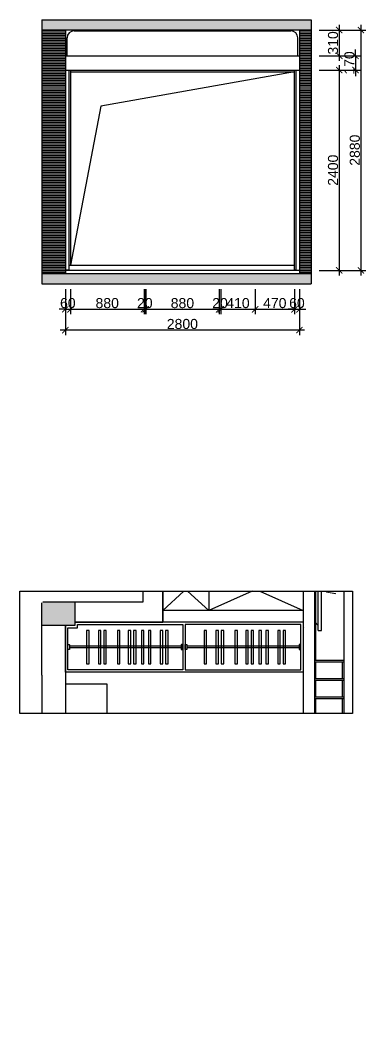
# Model space of a CAD drawing. Header units: millimetres. Extents: x 84840 to 206424, y -288515 to -124389.
# Drawn here: x 130716 to 134854, y -230696 to -218737 of the extents above; entities that cross this region are included whole.
import ezdxf
from ezdxf.xclip import XClip

# ---------------------------------------------------------------- set-up
doc = ezdxf.new("R2010")
doc.units = ezdxf.units.MM
doc.header["$XCLIPFRAME"] = 0
doc.header["$PDMODE"] = 3
for name, color, linetype in [('8', 8, 'Continuous'), ('HAT【填充】', 250, 'Continuous'), ('P-原墙线', 7, 'Continuous'), ('P-固定家具1(到顶)', 3, 'Continuous'), ('P-完成面尺寸', 44, 'Continuous'), ('P-文字', 3, 'Continuous'), ('P-新墙线', 4, 'Continuous'), ('P-活动家具', 3, 'Continuous')]:
    doc.layers.add(name, color=color, linetype=linetype)
doc.styles.add('Arial', font='arial.ttf')
doc.styles.add('H1', font='SimSun.ttf')
doc.dimstyles.new('1比60', dxfattribs={"dimscale": 60, "dimtxt": 2, "dimasz": 1.25, "dimexe": 1, "dimexo": 1, "dimgap": 0.2, "dimtad": 1, "dimdec": 0, "dimrnd": 0.005, "dimzin": 0, "dimdsep": 46, "dimtxsty": 'Arial', "dimblk": 'ARCHTICK', "dimcen": 0.125, "dimdle": 1, "dimclrd": 44, "dimclre": 44, "dimclrt": 50, "dimadec": 0, "dimazin": 0, "dimtfac": 1, "dimtdec": 0, "dimtix": 1, "dimtmove": 2, "dimatfit": 3, "dimldrblk": 'DOT', "dimfxl": 4, "dimfxlon": 1, "dimtvp": 1, "dimtolj": 1, "dimtzin": 0, "dimarcsym": 0})

# ---------------------------------------------------------------- blocks, each defined once
blk = doc.blocks.new('A$C6DFF2702')
for p, q in [((0, 40), (1000, 40)), ((63, 40), (105, 0)), ((937, 40), (895, 0))]:
    blk.add_line(p, q)
for points in [[(0, 40), (0, 80), (1000, 80), (1000, 40)], [(895, 0), (105, 0)]]:
    blk.add_lwpolyline(points)
blk = doc.blocks.new('A$C435F4F1D')
at = {"layer": 'P-活动家具', "xscale": -1}
blk.add_blockref('A$C6DFF2702', (1000, 0), dxfattribs=at)
at = {"layer": 'P-文字', "style": 'H1', "width": 0.8}
blk.add_text('TV', height=120, dxfattribs=at).set_placement((437, 133))
blk = doc.blocks.new('0000000000000000000222')
at = {"layer": 'P-原墙线'}
h = blk.add_hatch(color=256, dxfattribs=at)
h.paths.add_polyline_path([(244633, 37544), (244353, 37544), (244353, 37159, 0.414214), (244363, 37149), (244633, 37149)])
h.paths.add_polyline_path([(242493, 38794), (242343, 38794), (242118, 38794), (242118, 38364, 0.414214), (242128, 38354), (242493, 38354), (242493, 38594)])
for p, q in [((244593, 38594), (242493, 38594)), ((244593, 38594), (244593, 37544)), ((242128, 38354), (244353, 38354)), ((244353, 38354), (244353, 37159)), ((244353, 37544), (244633, 37544)), ((244633, 37544), (244633, 37149)), ((244633, 37429), (245193, 37429)), ((245193, 37429), (248488, 37429)), ((245228, 37149), (244363, 37149)), ((245228, 37149), (249338, 37149))]:
    blk.add_line(p, q, dxfattribs=at)
at = {"layer": 'P-固定家具1(到顶)'}
for p, q in [((245713, 40764), (243148, 40764)), ((244593, 40274), (245193, 40274)), ((245193, 40274), (245193, 37429)), ((242493, 38594), (244593, 38594)), ((244593, 37544), (244593, 38594)), ((244593, 37544), (244633, 37544)), ((244633, 37544), (244633, 37429)), ((245193, 37429), (244633, 37429))]:
    blk.add_line(p, q, dxfattribs=at)
at = {"layer": 'P-固定家具1(到顶)', "color": 252}
for p, q in [((245053, 40764), (245053, 40414)), ((245073, 40764), (245073, 40414)), ((245273, 40744), (245073, 40744)), ((245273, 40764), (245273, 40414)), ((245293, 40764), (245293, 40414)), ((245493, 40744), (245293, 40744)), ((245493, 40764), (245493, 40414)), ((245513, 40764), (245513, 40414)), ((245713, 40744), (245513, 40744)), ((245053, 40424, 0), (243148, 40424, -1)), ((245273, 40424, 0), (245073, 40424, 0)), ((245493, 40424, 0), (245293, 40424, 0)), ((245713, 40424), (245513, 40424, 0)), ((243953, 39144), (244453, 40274)), ((243953, 40274), (244453, 39144)), ((244658, 40244), (244623, 40244)), ((244623, 40244), (244623, 38864)), ((244658, 40284), (244658, 40284)), ((245163, 40244), (244658, 40244)), ((244883, 40224), (244883, 38884)), ((244903, 40224), (244903, 38884)), ((245163, 38864), (245163, 40244)), ((243953, 39144), (244453, 38594)), ((243953, 38594), (244453, 39144)), ((243953, 39144), (244453, 39144)), ((244623, 38864), (245163, 38864)), ((244623, 38834), (245163, 38834)), ((244623, 37574), (244623, 38834)), ((244883, 38814), (244883, 37479)), ((244903, 38814), (244903, 37479)), ((245163, 38834), (245163, 37459)), ((244663, 37574), (244623, 37574)), ((244663, 37459), (244663, 37574)), ((245163, 37459), (244663, 37459))]:
    blk.add_line(p, q, dxfattribs=at)
for points in [[(244863, 40244), (244863, 40229, 0.414214), (244868, 40224), (244918, 40224, 0.414214), (244923, 40229), (244923, 40244)], [(244863, 38864), (244863, 38879, -0.414214), (244868, 38884), (244918, 38884, -0.414214), (244923, 38879), (244923, 38864)], [(244863, 38834), (244863, 38819, 0.414214), (244868, 38814), (244918, 38814, 0.414214), (244923, 38819), (244923, 38834)], [(244863, 37459), (244863, 37474, -0.414214), (244868, 37479), (244918, 37479, -0.414214), (244923, 37474), (244923, 37459)]]:
    blk.add_lwpolyline(points, format="xyb", close=True, dxfattribs=at)
for points in [[(244695, 40033), (245095, 40033), (245095, 40063), (244695, 40063)], [(244695, 39969), (245095, 39969), (245095, 39999), (244695, 39999)], [(244695, 39828), (245095, 39828), (245095, 39858), (244695, 39858)], [(244693, 39744), (245093, 39744), (245093, 39774), (244693, 39774)], [(244695, 39650), (245095, 39650), (245095, 39680), (244695, 39680)], [(244695, 39586), (245095, 39586), (245095, 39616), (244695, 39616)], [(244695, 39457), (245095, 39457), (245095, 39487), (244695, 39487)], [(244695, 39294), (245095, 39294), (245095, 39324), (244695, 39324)], [(244695, 39230), (245095, 39230), (245095, 39260), (244695, 39260)], [(244695, 39089), (245095, 39089), (245095, 39119), (244695, 39119)], [(244695, 38628), (245095, 38628), (245095, 38658), (244695, 38658)], [(244695, 38564), (245095, 38564), (245095, 38594), (244695, 38594)], [(244695, 38423), (245095, 38423), (245095, 38453), (244695, 38453)], [(244693, 38339), (245093, 38339), (245093, 38369), (244693, 38369)], [(244695, 38245), (245095, 38245), (245095, 38275), (244695, 38275)], [(244695, 38181), (245095, 38181), (245095, 38211), (244695, 38211)], [(244695, 38052), (245095, 38052), (245095, 38082), (244695, 38082)], [(244695, 37889), (245095, 37889), (245095, 37919), (244695, 37919)], [(244695, 37825), (245095, 37825), (245095, 37855), (244695, 37855)], [(244695, 37684), (245095, 37684), (245095, 37714), (244695, 37714)]]:
    blk.add_lwpolyline(points, close=True, dxfattribs=at)
at = {"layer": 'P-新墙线'}
for p, q in [((245713, 40414), (243148, 40414, -1)), ((243148, 40274, -1), (245713, 40274)), ((244453, 40274), (244453, 38594)), ((244593, 40274), (244593, 38594))]:
    blk.add_line(p, q, dxfattribs=at)
blk.add_lwpolyline([(245053, 40452), (245053, 40452)], dxfattribs=at)
at = {"layer": 'P-活动家具'}
for p, q in [((246438, 37929), (245338, 37929)), ((245338, 37929), (245338, 37429)), ((245338, 37429), (246438, 37429))]:
    blk.add_line(p, q, dxfattribs=at)
blk.add_blockref('A$C435F4F1D', (243695, 40414), dxfattribs=at)
blk = doc.blocks.new('0086')
at = {"layer": 'P-完成面尺寸'}
blk.add_blockref('0000000000000000000222', (-130019, -173988), dxfattribs=at)
blk = doc.blocks.new('_ArchTick')
at = {"color": 0, "linetype": 'ByBlock', "const_width": 0.15}
blk.add_lwpolyline([(-0.5, -0.5), (0.5, 0.5)], dxfattribs=at)
blk = doc.blocks.new('*D167')
at = {"color": 44, "lineweight": -2}
for p, q in [((131258, -221964), (131258, -222264)), ((131318, -221964), (131318, -222264)), ((131258, -222204), (131183, -222204)), ((131258, -222204), (131318, -222204)), ((131318, -222204), (131393, -222204))]:
    blk.add_line(p, q, dxfattribs=at)
at = {"layer": 'Defpoints', "color": 0}
for p in [(131318, -221677), (131258, -221737), (131318, -222204)]:
    blk.add_point(p, dxfattribs=at)
at = {"color": 44, "lineweight": -2, "xscale": 75, "yscale": 75, "zscale": 75}
blk.add_blockref('_ArchTick', (131258, -222204), dxfattribs=at)
at = {"color": 44, "lineweight": -2, "xscale": 75, "yscale": 75, "zscale": 75, "rotation": 180}
blk.add_blockref('_ArchTick', (131318, -222204), dxfattribs=at)
at = {"color": 50, "insert": (131288, -222130), "char_height": 120, "attachment_point": 5, "style": 'Arial'}
blk.add_mtext('\\A1;60', dxfattribs=at)
blk = doc.blocks.new('_Dot')
at = {"color": 0, "linetype": 'ByBlock', "lineweight": -2}
blk.add_line((-0.5, 0), (-1, 0), dxfattribs=at)
at = {"color": 0, "linetype": 'ByBlock', "const_width": 0.5}
blk.add_lwpolyline([(-0.25, 0, 1), (0.25, 0, 1)], format="xyb", close=True, dxfattribs=at)
blk = doc.blocks.new('*D168')
at = {"color": 44, "lineweight": -2}
for p, q in [((131318, -221964), (131318, -222264)), ((132199, -221964), (132199, -222264)), ((131258, -222204), (132259, -222204))]:
    blk.add_line(p, q, dxfattribs=at)
at = {"layer": 'Defpoints', "color": 0}
for p in [(131318, -221677), (132199, -221677), (132199, -222204)]:
    blk.add_point(p, dxfattribs=at)
at = {"color": 44, "lineweight": -2, "xscale": 75, "yscale": 75, "zscale": 75, "rotation": 180}
blk.add_blockref('_ArchTick', (131318, -222204), dxfattribs=at)
at = {"color": 44, "lineweight": -2, "xscale": 75, "yscale": 75, "zscale": 75}
blk.add_blockref('_ArchTick', (132199, -222204), dxfattribs=at)
at = {"color": 50, "insert": (131759, -222130), "char_height": 120, "attachment_point": 5, "style": 'Arial'}
blk.add_mtext('\\A1;880', dxfattribs=at)
blk = doc.blocks.new('*D169')
at = {"color": 44, "lineweight": -2}
for p, q in [((132199, -221964), (132199, -222264)), ((132219, -221964), (132219, -222264)), ((132199, -222204), (132124, -222204)), ((132199, -222204), (132219, -222204)), ((132219, -222204), (132294, -222204))]:
    blk.add_line(p, q, dxfattribs=at)
at = {"layer": 'Defpoints', "color": 0}
for p in [(132199, -221677), (132219, -221677), (132219, -222204)]:
    blk.add_point(p, dxfattribs=at)
at = {"color": 44, "lineweight": -2, "xscale": 75, "yscale": 75, "zscale": 75}
blk.add_blockref('_ArchTick', (132199, -222204), dxfattribs=at)
at = {"color": 44, "lineweight": -2, "xscale": 75, "yscale": 75, "zscale": 75, "rotation": 180}
blk.add_blockref('_ArchTick', (132219, -222204), dxfattribs=at)
at = {"color": 50, "insert": (132209, -222130), "char_height": 120, "attachment_point": 5, "style": 'Arial'}
blk.add_mtext('\\A1;20', dxfattribs=at)
blk = doc.blocks.new('*D170')
at = {"color": 44, "lineweight": -2}
for p, q in [((133098, -221964), (133098, -222264)), ((133118, -221964), (133118, -222264)), ((133098, -222204), (133023, -222204)), ((133098, -222204), (133118, -222204)), ((133118, -222204), (133193, -222204))]:
    blk.add_line(p, q, dxfattribs=at)
at = {"layer": 'Defpoints', "color": 0}
for p in [(133098, -221677), (133118, -221677), (133118, -222204)]:
    blk.add_point(p, dxfattribs=at)
at = {"color": 44, "lineweight": -2, "xscale": 75, "yscale": 75, "zscale": 75}
blk.add_blockref('_ArchTick', (133098, -222204), dxfattribs=at)
at = {"color": 44, "lineweight": -2, "xscale": 75, "yscale": 75, "zscale": 75, "rotation": 180}
blk.add_blockref('_ArchTick', (133118, -222204), dxfattribs=at)
at = {"color": 50, "insert": (133108, -222130), "char_height": 120, "attachment_point": 5, "style": 'Arial'}
blk.add_mtext('\\A1;20', dxfattribs=at)
blk = doc.blocks.new('*D171')
at = {"color": 44, "lineweight": -2}
for p, q in [((133118, -221964), (133118, -222264)), ((133528, -221964), (133528, -222264)), ((133058, -222204), (133588, -222204))]:
    blk.add_line(p, q, dxfattribs=at)
at = {"layer": 'Defpoints', "color": 0}
for p in [(133118, -221677), (133528, -221677), (133528, -222204)]:
    blk.add_point(p, dxfattribs=at)
at = {"color": 44, "lineweight": -2, "xscale": 75, "yscale": 75, "zscale": 75, "rotation": 180}
blk.add_blockref('_ArchTick', (133118, -222204), dxfattribs=at)
at = {"color": 44, "lineweight": -2, "xscale": 75, "yscale": 75, "zscale": 75}
blk.add_blockref('_ArchTick', (133528, -222204), dxfattribs=at)
at = {"color": 50, "insert": (133323, -222130), "char_height": 120, "attachment_point": 5, "style": 'Arial'}
blk.add_mtext('\\A1;410', dxfattribs=at)
blk = doc.blocks.new('*D172')
at = {"color": 44, "lineweight": -2}
for p, q in [((133528, -221964), (133528, -222264)), ((133998, -221964), (133998, -222264)), ((133468, -222204), (134058, -222204))]:
    blk.add_line(p, q, dxfattribs=at)
at = {"layer": 'Defpoints', "color": 0}
for p in [(133528, -221677), (133998, -221677), (133998, -222204)]:
    blk.add_point(p, dxfattribs=at)
at = {"color": 44, "lineweight": -2, "xscale": 75, "yscale": 75, "zscale": 75, "rotation": 180}
blk.add_blockref('_ArchTick', (133528, -222204), dxfattribs=at)
at = {"color": 44, "lineweight": -2, "xscale": 75, "yscale": 75, "zscale": 75}
blk.add_blockref('_ArchTick', (133998, -222204), dxfattribs=at)
at = {"color": 50, "insert": (133763, -222130), "char_height": 120, "attachment_point": 5, "style": 'Arial'}
blk.add_mtext('\\A1;470', dxfattribs=at)
blk = doc.blocks.new('*D173')
at = {"color": 44, "lineweight": -2}
for p, q in [((133998, -221964), (133998, -222264)), ((134058, -221964), (134058, -222264)), ((133998, -222204), (133923, -222204)), ((133998, -222204), (134058, -222204)), ((134058, -222204), (134133, -222204))]:
    blk.add_line(p, q, dxfattribs=at)
at = {"layer": 'Defpoints', "color": 0}
for p in [(133998, -221677), (134058, -221737), (134058, -222204)]:
    blk.add_point(p, dxfattribs=at)
at = {"color": 44, "lineweight": -2, "xscale": 75, "yscale": 75, "zscale": 75}
blk.add_blockref('_ArchTick', (133998, -222204), dxfattribs=at)
at = {"color": 44, "lineweight": -2, "xscale": 75, "yscale": 75, "zscale": 75, "rotation": 180}
blk.add_blockref('_ArchTick', (134058, -222204), dxfattribs=at)
at = {"color": 50, "insert": (134028, -222130), "char_height": 120, "attachment_point": 5, "style": 'Arial'}
blk.add_mtext('\\A1;60', dxfattribs=at)
blk = doc.blocks.new('*D174')
at = {"color": 44, "lineweight": -2}
for p, q in [((131258, -222264), (131258, -222513)), ((134058, -222264), (134058, -222513)), ((134118, -222453), (131198, -222453))]:
    blk.add_line(p, q, dxfattribs=at)
at = {"layer": 'Defpoints', "color": 0}
for p in [(131258, -222204), (134058, -222204), (131258, -222453)]:
    blk.add_point(p, dxfattribs=at)
at = {"color": 44, "lineweight": -2, "xscale": 75, "yscale": 75, "zscale": 75, "rotation": 180}
blk.add_blockref('_ArchTick', (131258, -222453), dxfattribs=at)
at = {"color": 44, "lineweight": -2, "xscale": 75, "yscale": 75, "zscale": 75}
blk.add_blockref('_ArchTick', (134058, -222453), dxfattribs=at)
at = {"color": 50, "insert": (132658, -222380), "char_height": 120, "attachment_point": 5, "style": 'Arial'}
blk.add_mtext('\\A1;2800', dxfattribs=at)
blk = doc.blocks.new('*D280')
at = {"color": 44, "lineweight": -2}
for p, q in [((134294, -218857), (134594, -218857)), ((134534, -218797), (134534, -219227)), ((134294, -219167), (134594, -219167))]:
    blk.add_line(p, q, dxfattribs=at)
at = {"layer": 'Defpoints', "color": 0}
for p in [(134058, -218857), (134058, -219167), (134534, -219167)]:
    blk.add_point(p, dxfattribs=at)
at = {"color": 44, "lineweight": -2, "xscale": 75, "yscale": 75, "zscale": 75}
for p, rotation in [((134534, -218857), 90), ((134534, -219167), 270)]:
    blk.add_blockref('_ArchTick', p, dxfattribs=dict(at, rotation=rotation))
at = {"color": 50, "insert": (134460, -219012), "char_height": 120, "attachment_point": 5, "rotation": 90, "style": 'Arial'}
blk.add_mtext('\\A1;310', dxfattribs=at)
blk = doc.blocks.new('*D281')
at = {"color": 44, "lineweight": -2}
for p, q in [((134729, -219167), (134729, -219092)), ((134489, -219167), (134789, -219167)), ((134729, -219167), (134729, -219337)), ((134489, -219337), (134789, -219337)), ((134729, -219337), (134729, -219412))]:
    blk.add_line(p, q, dxfattribs=at)
at = {"layer": 'Defpoints', "color": 0}
for p in [(134254, -219167), (134254, -219337), (134729, -219337)]:
    blk.add_point(p, dxfattribs=at)
at = {"color": 44, "lineweight": -2, "xscale": 75, "yscale": 75, "zscale": 75}
for p, rotation in [((134729, -219167), 270), ((134729, -219337), 90)]:
    blk.add_blockref('_ArchTick', p, dxfattribs=dict(at, rotation=rotation))
at = {"color": 50, "insert": (134656, -219252), "char_height": 120, "attachment_point": 5, "rotation": 90, "style": 'Arial'}
blk.add_mtext('\\A1;170', dxfattribs=at)
blk = doc.blocks.new('*D282')
at = {"color": 44, "lineweight": -2}
for p, q in [((134294, -219337), (134594, -219337)), ((134534, -219277), (134534, -221797)), ((134294, -221737), (134594, -221737))]:
    blk.add_line(p, q, dxfattribs=at)
at = {"layer": 'Defpoints', "color": 0}
for p in [(134058, -219337), (134058, -221737), (134534, -221737)]:
    blk.add_point(p, dxfattribs=at)
at = {"color": 44, "lineweight": -2, "xscale": 75, "yscale": 75, "zscale": 75}
for p, rotation in [((134534, -219337), 90), ((134534, -221737), 270)]:
    blk.add_blockref('_ArchTick', p, dxfattribs=dict(at, rotation=rotation))
at = {"color": 50, "insert": (134460, -220537), "char_height": 120, "attachment_point": 5, "rotation": 90, "style": 'Arial'}
blk.add_mtext('\\A1;2400', dxfattribs=at)
blk = doc.blocks.new('*D283')
at = {"color": 44, "lineweight": -2}
for p, q in [((134594, -218857), (134854, -218857)), ((134794, -218797), (134794, -221797)), ((134594, -221737), (134854, -221737))]:
    blk.add_line(p, q, dxfattribs=at)
at = {"layer": 'Defpoints', "color": 0}
for p in [(134534, -218857), (134534, -221737), (134794, -221737)]:
    blk.add_point(p, dxfattribs=at)
at = {"color": 44, "lineweight": -2, "xscale": 75, "yscale": 75, "zscale": 75}
for p, rotation in [((134794, -218857), 90), ((134794, -221737), 270)]:
    blk.add_blockref('_ArchTick', p, dxfattribs=dict(at, rotation=rotation))
at = {"color": 50, "insert": (134721, -220297), "char_height": 120, "attachment_point": 5, "rotation": 90, "style": 'Arial'}
blk.add_mtext('\\A1;2880', dxfattribs=at)

msp = doc.modelspace()

# ---------------------------------------------------------------- hatches: boundary and pattern name
h = msp.add_hatch(color=8)
h.paths.add_polyline_path([(134198.4, -218736.7), (130978.4, -218736.7), (130978.4, -218856.7), (134198.4, -218856.7)])
h.paths.add_polyline_path([(134198.4, -221776.7), (130978.4, -221776.7), (130978.4, -221896.7), (134198.4, -221896.7)])
at = {"layer": 'HAT【填充】'}
h = msp.add_hatch(dxfattribs=at)
h.set_pattern_fill('_USER', color=256, scale=20, style=0, pattern_type=0)
h.set_pattern_definition([(0, (-6178.418, 0), (0, 20), [])])
h.paths.add_polyline_path([(134058.4, -221736.7), (134058.4, -221776.7), (134198.4, -221776.7), (134198.4, -218856.7), (134058.4, -218856.7)])
h.paths.add_polyline_path([(131258.4, -218856.7), (130978.4, -218856.7), (130978.4, -221776.7), (131258.4, -221776.7), (131258.4, -219156.7)])

# ---------------------------------------------------------------- linework, layer by layer
for p, q in [((130978.4, -218736.7), (134198.4, -218736.7)), ((130978.4, -218736.7), (130978.4, -221896.7)), ((134198.4, -218736.7), (134198.4, -221896.7)), ((130978.4, -218856.7), (134198.4, -218856.7)), ((131258.4, -218856.7), (131258.4, -221736.7)), ((134058.4, -218856.7), (134058.4, -221736.7)), ((131258.4, -219166.7), (131278.4, -219166.7)), ((130978.4, -221776.7), (134198.4, -221776.7)), ((130978.4, -221896.7), (134198.4, -221896.7))]:
    msp.add_line(p, q)
at = {"color": 4}
for p, q in [((131278.4, -219166.7), (131278.4, -218951.7)), ((131363.4, -218866.7), (133953.4, -218866.7)), ((134038.4, -219166.7), (134038.4, -218951.7)), ((131258.4, -219166.7), (134058.4, -219166.7)), ((131258.4, -219336.7), (134058.4, -219336.7)), ((131258.4, -219336.7), (131258.4, -221776.7)), ((131298.4, -219336.7), (131298.4, -221676.7)), ((134018.4, -221736.7), (134018.4, -219336.7)), ((134058.4, -219336.7), (134058.4, -221776.7)), ((131298.4, -221676.7), (133998.4, -221676.7)), ((131298.4, -221676.7), (131298.4, -221736.7)), ((131298.4, -221736.7), (131258.4, -221736.7)), ((134018.4, -221736.7), (133998.4, -221736.7)), ((134018.4, -221736.7), (134058.4, -221736.7))]:
    msp.add_line(p, q, dxfattribs=at)
at = {"color": 250}
msp.add_line((131258.4, -221736.7), (134058.4, -221736.7), dxfattribs=at)
at = {"color": 44}
for p, q in [((132218.8, -221963.6), (132218.8, -222263.6)), ((133098.1, -221963.6), (133098.1, -222263.6)), ((132158.8, -222203.6), (133158.1, -222203.6))]:
    msp.add_line(p, q, dxfattribs=at)
msp.add_lwpolyline([(134691.6, -227048.3), (130715.7, -227048.3), (130715.7, -225582.5), (134691.6, -225582.5)], close=True)
at = {"color": 4}
for centre, start, end in [((131363.4, -218951.7), 90, 180), ((133953.4, -218951.7), 0, 90)]:
    msp.add_arc(centre, 85, start, end, dxfattribs=at)
at = {"layer": '8'}
msp.add_lwpolyline([(133998.4, -219356.7), (131684.4, -219771.2), (131318.4, -221676.7)], dxfattribs=at)
at = {"layer": 'P-活动家具', "ltscale": 30}
for p, q in [((131318.4, -219336.7), (131318.4, -221676.7)), ((133998.4, -221736.7), (133998.4, -219336.7)), ((131318.4, -219356.7), (133998.4, -219356.7))]:
    msp.add_line(p, q, dxfattribs=at)

# ---------------------------------------------------------------- block references
at = {"color": 44, "xscale": 75, "yscale": 75, "zscale": 75, "rotation": 180}
msp.add_blockref('_ArchTick', (132218.8, -222203.6), dxfattribs=at)
at = {"color": 44, "xscale": 75, "yscale": 75, "zscale": 75}
msp.add_blockref('_ArchTick', (133098.1, -222203.6), dxfattribs=at)
at = {"layer": 'P-完成面尺寸'}
ref = msp.add_blockref('0086', (267817, -111377.9), dxfattribs=dict(at, rotation=270))
XClip(ref).set_block_clipping_path([(114204.5718610291, -137101.3705467632), (115670.3575936652, -133125.4178626041)])

# ---------------------------------------------------------------- texts
at = {"color": 50, "insert": (132658.4, -222130.3), "char_height": 120, "attachment_point": 5, "style": 'Arial'}
msp.add_mtext('\\A1;880', dxfattribs=at)

# ---------------------------------------------------------------- dimensions: what is measured, and where the dimension line sits
at = {"color": 4}
for base, p1, p2, picture, middle in [((134533.6, -219166.7), (134058.4, -218856.7), (134058.4, -219166.7), '*D280', (134460.3, -219011.7)), ((134794.2, -221736.7), (134533.6, -218856.7), (134533.6, -221736.7), '*D283', (134721, -220296.7)), ((134729.2, -219336.7), (134254.1, -219166.7), (134254.1, -219336.7), '*D281', (134656, -219251.7)), ((134533.6, -221736.7), (134058.4, -219336.7), (134058.4, -221736.7), '*D282', (134460.3, -220536.7))]:
    dim = msp.add_linear_dim(base=base, p1=p1, p2=p2, angle=90, dimstyle='1比60', dxfattribs=at)
    dim.commit()
    dim.dimension.update_dxf_attribs({"geometry": picture, "text_midpoint": middle})
for base, p1, p2, picture, middle in [((131318.4, -222203.6), (131258.4, -221736.7), (131318.4, -221676.7), '*D167', (131288.4, -222130.3)), ((132198.8, -222203.6), (131318.4, -221676.7), (132198.8, -221676.7), '*D168', (131758.6, -222130.3)), ((132218.8, -222203.6), (132198.8, -221676.7), (132218.8, -221676.7), '*D169', (132208.8, -222130.3)), ((133118.1, -222203.6), (133098.1, -221676.7), (133118.1, -221676.7), '*D170', (133108.1, -222130.3)), ((133528.2, -222203.6), (133118.1, -221676.7), (133528.2, -221676.7), '*D171', (133323.2, -222130.3)), ((133998.4, -222203.6), (133528.2, -221676.7), (133998.4, -221676.7), '*D172', (133763.3, -222130.3)), ((134058.4, -222203.6), (133998.4, -221676.7), (134058.4, -221736.7), '*D173', (134028.4, -222130.3)), ((131258.4, -222453), (134058.4, -222203.6), (131258.4, -222203.6), '*D174', (132658.4, -222379.8))]:
    dim = msp.add_linear_dim(base=base, p1=p1, p2=p2, dimstyle='1比60', dxfattribs=at)
    dim.commit()
    dim.dimension.update_dxf_attribs({"geometry": picture, "text_midpoint": middle})

doc.saveas('drawing.dxf')
